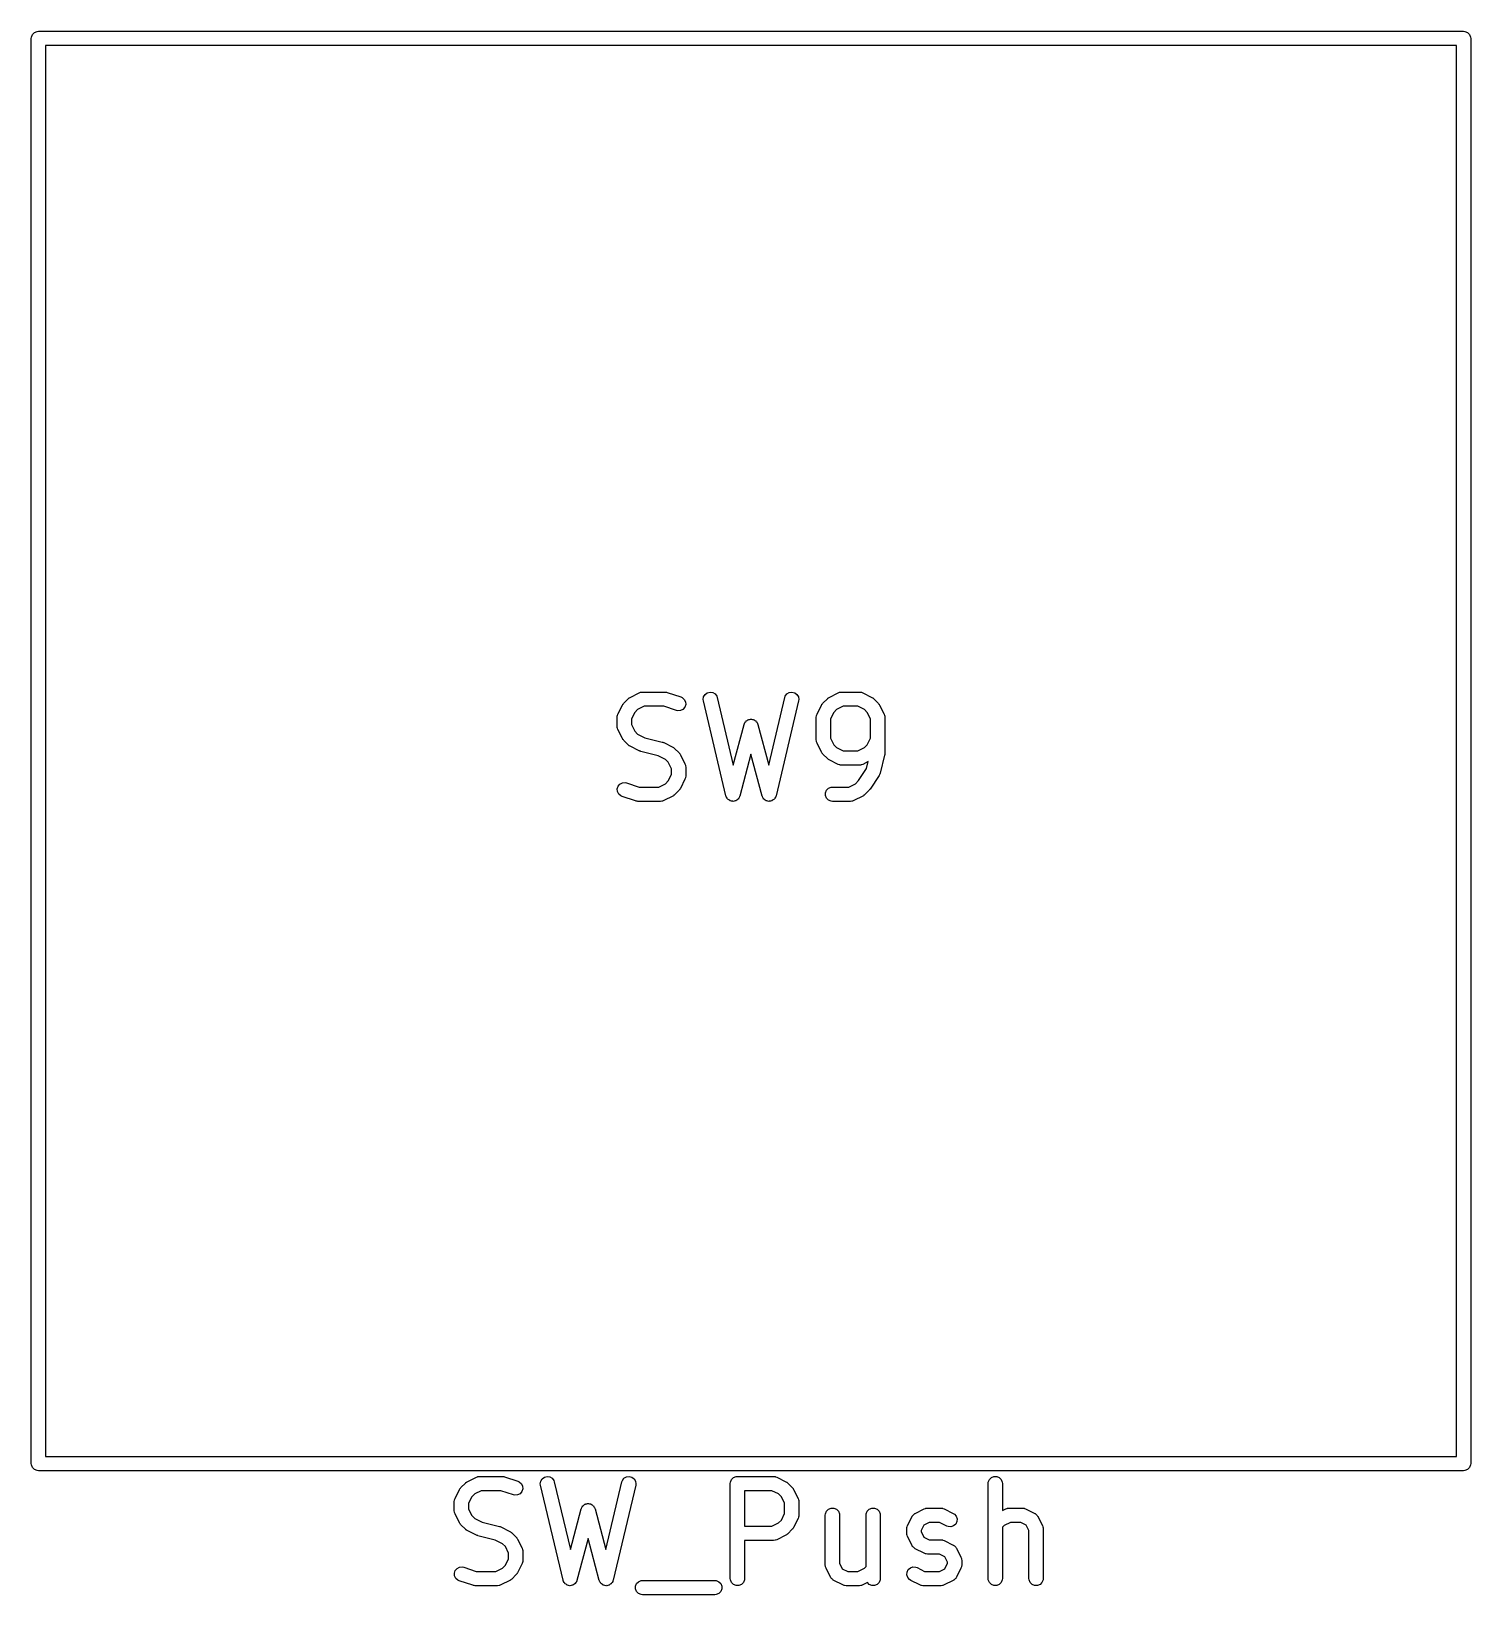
# Model space of a CAD drawing. Header units: millimetres. Extents: x 100.1 to 179.9, y -189 to -95.3.
# Drawn here: x 113.38 to 128.53, y -181.98 to -165.53 of the extents above; entities that cross this region are included whole.
import ezdxf

# ---------------------------------------------------------------- set-up
doc = ezdxf.new("R2010")
doc.units = ezdxf.units.MM
doc.layers.add('F.Fab', color=9, linetype='CONTINUOUS', true_color=0xafafaf)

msp = doc.modelspace()

# ---------------------------------------------------------------- linework, layer by layer
at = {"layer": 'F.Fab', "linetype": 'CONTINUOUS'}
for p, q in [((113.38764, -165.558332), (113.408332, -165.53764)), ((113.408332, -165.53764), (113.435368, -165.526441)), ((113.435368, -165.526441), (113.45, -165.525)), ((113.45, -165.525), (128.45, -165.525)), ((128.45, -165.525), (128.464632, -165.526441)), ((128.464632, -165.526441), (128.491668, -165.53764)), ((128.491668, -165.53764), (128.51236, -165.558332)), ((113.375, -165.6), (113.376441, -165.585368)), ((113.375, -180.6), (113.375, -165.6)), ((113.376441, -165.585368), (113.38764, -165.558332)), ((113.525, -165.675), (113.525, -180.525)), ((128.375, -165.675), (113.525, -165.675)), ((128.375, -180.525), (128.375, -165.675)), ((128.51236, -165.558332), (128.523559, -165.585368)), ((128.523559, -165.585368), (128.525, -165.6)), ((128.525, -165.6), (128.525, -180.6)), ((119.597204, -172.616516), (119.601168, -172.610216)), ((119.601168, -172.610216), (119.601926, -172.608389)), ((119.601926, -172.608389), (119.603614, -172.606332)), ((119.603614, -172.606332), (119.605036, -172.604073)), ((119.605036, -172.604073), (119.606534, -172.602773)), ((119.606534, -172.602773), (119.611253, -172.597024)), ((119.611253, -172.597024), (119.658872, -172.549405)), ((119.658872, -172.549405), (119.664621, -172.544686)), ((119.664621, -172.544686), (119.665921, -172.543188)), ((119.665921, -172.543188), (119.66818, -172.541766)), ((119.66818, -172.541766), (119.670237, -172.540078)), ((119.670237, -172.540078), (119.672064, -172.53932)), ((119.672064, -172.53932), (119.678364, -172.535356)), ((119.678364, -172.535356), (119.773602, -172.487737)), ((119.773602, -172.487737), (119.787333, -172.482482)), ((119.787333, -172.482482), (119.790022, -172.48229)), ((119.790022, -172.48229), (119.792511, -172.48126)), ((119.792511, -172.48126), (119.807143, -172.479819)), ((119.807143, -172.479819), (120.045238, -172.479819)), ((120.045238, -172.479819), (120.052643, -172.480548)), ((120.052643, -172.480548), (120.054618, -172.480408)), ((120.054618, -172.480408), (120.057215, -172.480998)), ((120.057215, -172.480998), (120.05987, -172.48126)), ((120.05987, -172.48126), (120.061701, -172.482018)), ((120.061701, -172.482018), (120.068955, -172.483668)), ((120.068955, -172.483668), (120.211812, -172.531287)), ((120.211812, -172.531287), (120.225237, -172.537281)), ((120.225237, -172.537281), (120.247344, -172.556455)), ((120.247344, -172.556455), (120.260431, -172.582628)), ((120.262506, -172.611818), (120.253252, -172.63958)), ((120.260431, -172.582628), (120.262506, -172.611818)), ((120.446481, -172.557623), (120.451114, -172.528728)), ((120.448469, -172.572191), (120.446481, -172.557623)), ((120.686564, -173.572191), (120.448469, -172.572191)), ((120.451114, -172.528728), (120.46645, -172.503806)), ((120.46645, -172.503806), (120.490157, -172.486649)), ((120.490157, -172.486649), (120.518625, -172.479871)), ((120.518625, -172.479871), (120.54752, -172.484504)), ((120.54752, -172.484504), (120.572442, -172.49984)), ((120.572442, -172.49984), (120.589599, -172.523547)), ((120.589599, -172.523547), (120.594389, -172.537447)), ((120.594389, -172.537447), (120.76364, -173.248303)), ((121.136359, -173.248303), (121.305612, -172.537448)), ((121.451532, -172.572191), (121.213436, -173.572191)), ((121.305612, -172.537448), (121.310402, -172.523547)), ((121.310402, -172.523547), (121.327559, -172.49984)), ((121.327559, -172.49984), (121.352481, -172.484504)), ((121.352481, -172.484504), (121.381376, -172.479871)), ((121.381376, -172.479871), (121.409844, -172.48665)), ((121.409844, -172.48665), (121.433551, -172.503806)), ((121.433551, -172.503806), (121.448887, -172.528728)), ((121.448887, -172.528728), (121.45352, -172.557623)), ((121.45352, -172.557623), (121.451532, -172.572191)), ((121.692442, -172.616516), (121.696406, -172.610216)), ((121.696406, -172.610216), (121.697164, -172.608389)), ((121.697164, -172.608389), (121.698852, -172.606332)), ((121.698852, -172.606332), (121.700274, -172.604073)), ((121.700274, -172.604073), (121.701772, -172.602773)), ((121.701772, -172.602773), (121.706491, -172.597024)), ((121.706491, -172.597024), (121.75411, -172.549405)), ((121.75411, -172.549405), (121.759859, -172.544686)), ((121.759859, -172.544686), (121.761159, -172.543188)), ((121.761159, -172.543188), (121.763418, -172.541766)), ((121.763418, -172.541766), (121.765475, -172.540078)), ((121.765475, -172.540078), (121.767302, -172.53932)), ((121.767302, -172.53932), (121.773602, -172.535356)), ((121.773602, -172.535356), (121.86884, -172.487737)), ((121.86884, -172.487737), (121.882571, -172.482482)), ((121.882571, -172.482482), (121.88526, -172.48229)), ((121.88526, -172.48229), (121.887749, -172.48126)), ((121.887749, -172.48126), (121.902381, -172.479819)), ((121.902381, -172.479819), (122.092857, -172.479819)), ((122.092857, -172.479819), (122.107489, -172.48126)), ((122.107489, -172.48126), (122.109978, -172.482291)), ((122.109978, -172.482291), (122.112666, -172.482482)), ((122.112666, -172.482482), (122.126398, -172.487737)), ((122.126398, -172.487737), (122.221636, -172.535356)), ((122.221636, -172.535356), (122.227935, -172.53932)), ((122.227935, -172.53932), (122.229763, -172.540078)), ((122.229763, -172.540078), (122.231819, -172.541766)), ((122.231819, -172.541766), (122.234079, -172.543188)), ((122.234079, -172.543188), (122.235378, -172.544686)), ((122.235378, -172.544686), (122.241128, -172.549405)), ((122.241128, -172.549405), (122.288747, -172.597024)), ((122.288747, -172.597024), (122.293465, -172.602773)), ((122.293465, -172.602773), (122.294964, -172.604073)), ((122.294964, -172.604073), (122.296385, -172.606332)), ((122.296385, -172.606332), (122.298074, -172.608389)), ((122.298074, -172.608389), (122.298831, -172.610216)), ((122.298831, -172.610216), (122.302796, -172.616516)), ((119.541667, -172.745295), (119.543108, -172.730663)), ((119.541667, -172.840533), (119.541667, -172.745295)), ((119.543108, -172.730663), (119.544139, -172.728173)), ((119.544139, -172.728173), (119.54433, -172.725486)), ((119.54433, -172.725486), (119.549585, -172.711754)), ((119.549585, -172.711754), (119.597204, -172.616516)), ((119.725925, -172.694484), (119.691667, -172.763)), ((119.691667, -172.763), (119.691667, -172.822828)), ((119.756332, -172.664077), (119.725925, -172.694484)), ((119.824848, -172.629819), (119.756332, -172.664077)), ((120.033068, -172.629819), (119.824848, -172.629819)), ((120.164377, -172.673589), (120.033068, -172.629819)), ((120.178714, -172.676849), (120.164377, -172.673589)), ((120.207904, -172.674774), (120.178714, -172.676849)), ((120.234078, -172.661688), (120.207904, -172.674774)), ((120.253252, -172.63958), (120.234078, -172.661688)), ((120.909049, -172.779243), (120.916909, -172.773228)), ((120.916909, -172.773228), (120.921601, -172.771976)), ((120.921601, -172.771976), (120.925807, -172.769542)), ((120.925807, -172.769542), (120.935624, -172.768237)), ((120.935624, -172.768237), (120.945185, -172.765688)), ((120.945185, -172.765688), (120.949997, -172.766327)), ((120.949997, -172.766327), (120.954816, -172.765687)), ((120.954816, -172.765687), (120.964386, -172.768239)), ((120.964386, -172.768239), (120.974193, -172.769542)), ((120.974193, -172.769542), (120.978394, -172.771974)), ((120.978394, -172.771974), (120.983091, -172.773227)), ((120.983091, -172.773227), (120.990953, -172.779245)), ((121.636905, -172.745295), (121.638346, -172.730663)), ((121.636905, -172.98339), (121.636905, -172.745295)), ((121.638346, -172.730663), (121.639377, -172.728173)), ((121.639377, -172.728173), (121.639568, -172.725486)), ((121.639568, -172.725486), (121.644823, -172.711754)), ((121.644823, -172.711754), (121.692442, -172.616516)), ((121.821163, -172.694484), (121.786905, -172.763)), ((121.786905, -172.763), (121.786905, -172.965685)), ((121.85157, -172.664077), (121.821163, -172.694484)), ((121.920086, -172.629819), (121.85157, -172.664077)), ((122.075152, -172.629819), (121.920086, -172.629819)), ((122.143668, -172.664077), (122.075152, -172.629819)), ((122.174075, -172.694484), (122.143668, -172.664077)), ((122.208333, -172.763), (122.174075, -172.694484)), ((122.208333, -172.965685), (122.208333, -172.763)), ((122.302796, -172.616516), (122.350415, -172.711754)), ((122.350415, -172.711754), (122.35567, -172.725485)), ((122.35567, -172.725485), (122.355861, -172.728174)), ((122.355861, -172.728174), (122.356892, -172.730663)), ((122.356892, -172.730663), (122.358333, -172.745295)), ((122.358333, -172.745295), (122.358333, -173.126247)), ((119.543108, -172.855165), (119.541667, -172.840533)), ((119.544139, -172.857654), (119.543108, -172.855165)), ((119.54433, -172.860342), (119.544139, -172.857654)), ((119.549585, -172.874074), (119.54433, -172.860342)), ((119.597204, -172.969312), (119.549585, -172.874074)), ((119.691667, -172.822828), (119.725925, -172.891344)), ((119.725925, -172.891344), (119.756332, -172.921751)), ((119.756332, -172.921751), (119.833319, -172.960244)), ((120.76364, -173.248303), (120.877532, -172.821208)), ((120.877532, -172.821208), (120.878817, -172.817779)), ((120.878817, -172.817779), (120.879009, -172.81634)), ((120.879009, -172.81634), (120.879998, -172.81463)), ((120.879998, -172.81463), (120.882695, -172.807441)), ((120.882695, -172.807441), (120.888712, -172.79958)), ((120.888712, -172.79958), (120.893671, -172.791015)), ((120.893671, -172.791015), (120.897528, -172.788062)), ((120.897528, -172.788062), (120.900482, -172.784204)), ((120.900482, -172.784204), (120.909049, -172.779243)), ((120.990953, -172.779245), (120.999518, -172.784204)), ((120.999518, -172.784204), (121.00247, -172.788061)), ((121.00247, -172.788061), (121.006329, -172.791015)), ((121.006329, -172.791015), (121.01129, -172.799583)), ((121.01129, -172.799583), (121.017305, -172.807442)), ((121.017305, -172.807442), (121.019999, -172.814626)), ((121.019999, -172.814626), (121.020991, -172.816339)), ((121.020991, -172.816339), (121.021182, -172.81778)), ((121.021182, -172.81778), (121.022468, -172.821208)), ((121.022468, -172.821208), (121.136359, -173.248303)), ((119.601168, -172.975611), (119.597204, -172.969312)), ((119.601926, -172.977439), (119.601168, -172.975611)), ((119.603614, -172.979495), (119.601926, -172.977439)), ((119.605036, -172.981755), (119.603614, -172.979495)), ((119.606534, -172.983054), (119.605036, -172.981755)), ((119.611253, -172.988804), (119.606534, -172.983054)), ((119.658872, -173.036423), (119.611253, -172.988804)), ((119.664621, -173.041141), (119.658872, -173.036423)), ((119.665921, -173.04264), (119.664621, -173.041141)), ((119.66818, -173.044061), (119.665921, -173.04264)), ((119.670237, -173.04575), (119.66818, -173.044061)), ((119.672064, -173.046507), (119.670237, -173.04575)), ((119.678364, -173.050472), (119.672064, -173.046507)), ((119.773602, -173.098091), (119.678364, -173.050472)), ((119.774671, -173.0985), (119.773602, -173.098091)), ((119.775107, -173.098823), (119.774671, -173.0985)), ((119.781243, -173.101015), (119.775107, -173.098823)), ((119.787333, -173.103346), (119.781243, -173.101015)), ((119.787873, -173.103384), (119.787333, -173.103346)), ((119.788953, -173.10377), (119.787873, -173.103384)), ((119.971443, -173.149392), (119.788953, -173.10377)), ((119.833319, -172.960244), (120.015809, -173.005867)), ((120.015809, -173.005867), (120.016888, -173.006252)), ((120.016888, -173.006252), (120.017428, -173.006291)), ((120.017428, -173.006291), (120.023509, -173.008618)), ((120.023509, -173.008618), (120.029655, -173.010814)), ((120.029655, -173.010814), (120.03009, -173.011136)), ((120.03009, -173.011136), (120.03116, -173.011546)), ((120.03116, -173.011546), (120.126398, -173.059165)), ((120.126398, -173.059165), (120.132697, -173.063129)), ((120.132697, -173.063129), (120.134525, -173.063887)), ((120.134525, -173.063887), (120.136581, -173.065575)), ((120.136581, -173.065575), (120.138841, -173.066997)), ((120.138841, -173.066997), (120.14014, -173.068495)), ((120.14014, -173.068495), (120.14589, -173.073214)), ((120.14589, -173.073214), (120.193509, -173.120833)), ((121.638346, -172.998022), (121.636905, -172.98339)), ((121.639377, -173.000511), (121.638346, -172.998022)), ((121.639568, -173.003199), (121.639377, -173.000511)), ((121.644823, -173.016931), (121.639568, -173.003199)), ((121.692442, -173.112169), (121.644823, -173.016931)), ((121.786905, -172.965685), (121.821163, -173.034201)), ((121.821163, -173.034201), (121.85157, -173.064608)), ((121.85157, -173.064608), (121.920086, -173.098866)), ((121.920086, -173.098866), (122.075152, -173.098866)), ((122.075152, -173.098866), (122.143668, -173.064608)), ((122.143668, -173.064608), (122.174075, -173.034201)), ((122.174075, -173.034201), (122.208333, -172.965685)), ((120.04843, -173.187886), (119.971443, -173.149392)), ((120.078837, -173.218293), (120.04843, -173.187886)), ((120.113095, -173.286809), (120.078837, -173.218293)), ((120.193509, -173.120833), (120.198227, -173.126582)), ((120.198227, -173.126582), (120.199726, -173.127882)), ((120.199726, -173.127882), (120.201147, -173.130141)), ((120.201147, -173.130141), (120.202836, -173.132198)), ((120.202836, -173.132198), (120.203593, -173.134025)), ((120.203593, -173.134025), (120.207558, -173.140325)), ((120.207558, -173.140325), (120.255177, -173.235563)), ((120.255177, -173.235563), (120.260432, -173.249294)), ((120.260432, -173.249294), (120.260623, -173.251983)), ((120.260623, -173.251983), (120.261654, -173.254472)), ((120.261654, -173.254472), (120.263095, -173.269104)), ((120.263095, -173.269104), (120.263095, -173.364342)), ((120.949999, -173.131613), (120.831992, -173.574144)), ((121.068008, -173.574144), (120.949999, -173.131613)), ((121.696406, -173.118468), (121.692442, -173.112169)), ((121.697164, -173.120296), (121.696406, -173.118468)), ((121.698852, -173.122352), (121.697164, -173.120296)), ((121.700274, -173.124612), (121.698852, -173.122352)), ((121.701772, -173.125911), (121.700274, -173.124612)), ((121.706491, -173.131661), (121.701772, -173.125911)), ((121.75411, -173.17928), (121.706491, -173.131661)), ((121.759859, -173.183998), (121.75411, -173.17928)), ((121.761159, -173.185497), (121.759859, -173.183998)), ((121.763418, -173.186918), (121.761159, -173.185497)), ((121.765475, -173.188607), (121.763418, -173.186918)), ((121.767302, -173.189364), (121.765475, -173.188607)), ((121.773602, -173.193329), (121.767302, -173.189364)), ((121.86884, -173.240948), (121.773602, -173.193329)), ((121.882571, -173.246203), (121.86884, -173.240948)), ((121.88526, -173.246394), (121.882571, -173.246203)), ((121.887749, -173.247425), (121.88526, -173.246394)), ((121.902381, -173.248866), (121.887749, -173.247425)), ((122.092857, -173.248866), (121.902381, -173.248866)), ((122.107489, -173.247425), (122.092857, -173.248866)), ((122.109978, -173.246393), (122.107489, -173.247425)), ((122.112666, -173.246203), (122.109978, -173.246393)), ((122.126398, -173.240948), (122.112666, -173.246203)), ((122.184628, -173.211833), (122.126398, -173.240948)), ((122.166104, -173.285929), (122.184628, -173.211833)), ((122.356094, -173.144437), (122.308475, -173.334913)), ((122.356469, -173.1419), (122.356094, -173.144437)), ((122.356892, -173.140879), (122.356469, -173.1419)), ((122.357434, -173.135366), (122.356892, -173.140879)), ((122.358244, -173.129893), (122.357434, -173.135366)), ((122.358333, -173.126247), (122.358081, -173.1288)), ((122.358081, -173.1288), (122.358244, -173.129893)), ((119.570684, -173.44795), (119.596857, -173.434864)), ((119.596857, -173.434864), (119.626047, -173.432789)), ((119.626047, -173.432789), (119.640384, -173.436049)), ((119.640384, -173.436049), (119.771694, -173.479819)), ((120.048429, -173.445561), (120.078836, -173.415153)), ((120.078836, -173.415153), (120.113095, -173.346637)), ((120.113095, -173.346637), (120.113095, -173.286809)), ((120.255177, -173.397883), (120.207558, -173.493121)), ((120.260432, -173.384152), (120.255177, -173.397883)), ((120.260623, -173.381462), (120.260432, -173.384152)), ((120.261654, -173.378974), (120.260623, -173.381462)), ((120.263095, -173.364342), (120.261654, -173.378974)), ((122.048429, -173.445561), (122.082189, -173.4118)), ((122.082189, -173.4118), (122.166104, -173.285929)), ((122.298118, -173.358325), (122.20288, -173.501183)), ((122.302422, -173.35025), (122.298118, -173.358325)), ((122.303528, -173.348759), (122.302422, -173.35025)), ((122.304157, -173.346996), (122.303528, -173.348759)), ((122.305035, -173.345351), (122.304157, -173.346996)), ((122.305393, -173.343536), (122.305035, -173.345351)), ((122.308475, -173.334913), (122.305393, -173.343536)), ((119.542256, -173.49782), (119.55151, -173.470057)), ((119.544331, -173.52701), (119.542256, -173.49782)), ((119.557417, -173.553183), (119.544331, -173.52701)), ((119.55151, -173.470057), (119.570684, -173.44795)), ((119.579524, -173.572357), (119.557417, -173.553183)), ((119.59295, -173.578351), (119.579524, -173.572357)), ((119.735806, -173.62597), (119.59295, -173.578351)), ((119.771694, -173.479819), (119.979914, -173.479819)), ((119.979914, -173.479819), (120.048429, -173.445561)), ((120.126398, -173.574282), (120.03116, -173.621901)), ((120.132697, -173.570317), (120.126398, -173.574282)), ((120.134525, -173.56956), (120.132697, -173.570317)), ((120.136581, -173.567872), (120.134525, -173.56956)), ((120.138841, -173.56645), (120.136581, -173.567872)), ((120.140141, -173.56495), (120.138841, -173.56645)), ((120.145891, -173.560232), (120.140141, -173.56495)), ((120.193509, -173.512613), (120.145891, -173.560232)), ((120.198227, -173.506863), (120.193509, -173.512613)), ((120.199726, -173.505564), (120.198227, -173.506863)), ((120.201147, -173.503305), (120.199726, -173.505564)), ((120.202837, -173.501247), (120.201147, -173.503305)), ((120.203594, -173.499417), (120.202837, -173.501247)), ((120.207558, -173.493121), (120.203594, -173.499417)), ((120.688293, -173.57721), (120.686564, -173.572191)), ((120.688533, -173.579012), (120.688293, -173.57721)), ((120.689475, -173.58064), (120.688533, -173.579012)), ((120.691354, -173.586091), (120.689475, -173.58064)), ((120.69774, -173.594915), (120.691354, -173.586091)), ((120.703195, -173.604337), (120.69774, -173.594915)), ((120.82021, -173.596556), (120.814503, -173.605832)), ((120.826829, -173.58791), (120.82021, -173.596556)), ((120.828854, -173.58251), (120.826829, -173.58791)), ((120.829839, -173.58091), (120.828854, -173.58251)), ((120.830126, -173.579118), (120.829839, -173.58091)), ((120.831992, -173.574144), (120.830126, -173.579118)), ((121.069873, -173.579119), (121.068008, -173.574144)), ((121.070161, -173.58091), (121.069873, -173.579119)), ((121.071145, -173.582509), (121.070161, -173.58091)), ((121.073171, -173.587911), (121.071145, -173.582509)), ((121.079791, -173.596559), (121.073171, -173.587911)), ((121.085497, -173.605832), (121.079791, -173.596559)), ((121.20226, -173.594914), (121.196805, -173.604337)), ((121.208646, -173.586091), (121.20226, -173.594914)), ((121.210523, -173.580642), (121.208646, -173.586091)), ((121.211467, -173.579013), (121.210523, -173.580642)), ((121.211706, -173.577209), (121.211467, -173.579013)), ((121.213436, -173.572191), (121.211706, -173.577209)), ((121.733584, -173.540187), (121.744783, -173.513151)), ((121.733584, -173.569451), (121.733584, -173.540187)), ((121.744783, -173.596487), (121.733584, -173.569451)), ((121.744783, -173.513151), (121.765475, -173.492459)), ((121.765475, -173.617179), (121.744783, -173.596487)), ((121.765475, -173.492459), (121.792511, -173.48126)), ((121.792511, -173.48126), (121.807143, -173.479819)), ((121.807143, -173.479819), (121.979914, -173.479819)), ((121.979914, -173.479819), (122.048429, -173.445561)), ((122.126398, -173.574282), (122.03116, -173.621901)), ((122.132697, -173.570317), (122.126398, -173.574282)), ((122.134525, -173.56956), (122.132697, -173.570317)), ((122.136581, -173.567872), (122.134525, -173.56956)), ((122.138841, -173.56645), (122.136581, -173.567872)), ((122.140141, -173.56495), (122.138841, -173.56645)), ((122.145891, -173.560232), (122.140141, -173.56495)), ((122.193509, -173.512613), (122.145891, -173.560232)), ((122.193542, -173.512572), (122.193509, -173.512613)), ((122.193564, -173.512558), (122.193542, -173.512572)), ((122.198303, -173.506771), (122.193564, -173.512558)), ((122.202837, -173.501247), (122.198303, -173.506771)), ((122.202846, -173.501223), (122.202837, -173.501247)), ((122.20288, -173.501183), (122.202846, -173.501223)), ((119.743061, -173.627619), (119.735806, -173.62597)), ((119.744892, -173.628378), (119.743061, -173.627619)), ((119.747545, -173.628639), (119.744892, -173.628378)), ((119.750143, -173.62923), (119.747545, -173.628639)), ((119.752117, -173.629089), (119.750143, -173.62923)), ((119.759524, -173.629819), (119.752117, -173.629089)), ((119.997619, -173.629819), (119.759524, -173.629819)), ((120.012251, -173.628378), (119.997619, -173.629819)), ((120.01474, -173.627346), (120.012251, -173.628378)), ((120.017428, -173.627156), (120.01474, -173.627346)), ((120.03116, -173.621901), (120.017428, -173.627156)), ((120.706252, -173.606677), (120.703195, -173.604337)), ((120.708511, -173.609798), (120.706252, -173.606677)), ((120.717786, -173.615505), (120.708511, -173.609798)), ((120.726433, -173.622124), (120.717786, -173.615505)), ((120.730153, -173.623116), (120.726433, -173.622124)), ((120.733433, -173.625134), (120.730153, -173.623116)), ((120.744187, -173.626858), (120.733433, -173.625134)), ((120.754709, -173.629664), (120.744187, -173.626858)), ((120.758524, -173.629157), (120.754709, -173.629664)), ((120.762328, -173.629767), (120.758524, -173.629157)), ((120.772926, -173.627243), (120.762328, -173.629767)), ((120.783717, -173.62581), (120.772926, -173.627243)), ((120.787048, -173.623881), (120.783717, -173.62581)), ((120.790796, -173.622989), (120.787048, -173.623881)), ((120.79962, -173.616602), (120.790796, -173.622989)), ((120.809042, -173.611148), (120.79962, -173.616602)), ((120.811382, -173.60809), (120.809042, -173.611148)), ((120.814503, -173.605832), (120.811382, -173.60809)), ((121.088617, -173.60809), (121.085497, -173.605832)), ((121.090958, -173.611148), (121.088617, -173.60809)), ((121.100379, -173.616602), (121.090958, -173.611148)), ((121.109204, -173.622989), (121.100379, -173.616602)), ((121.112951, -173.623881), (121.109204, -173.622989)), ((121.116283, -173.62581), (121.112951, -173.623881)), ((121.127076, -173.627244), (121.116283, -173.62581)), ((121.137672, -173.629767), (121.127076, -173.627244)), ((121.141473, -173.629157), (121.137672, -173.629767)), ((121.145292, -173.629665), (121.141473, -173.629157)), ((121.155823, -173.626856), (121.145292, -173.629665)), ((121.166567, -173.625134), (121.155823, -173.626856)), ((121.169843, -173.623118), (121.166567, -173.625134)), ((121.173567, -173.622125), (121.169843, -173.623118)), ((121.182217, -173.615503), (121.173567, -173.622125)), ((121.191489, -173.609798), (121.182217, -173.615503)), ((121.193747, -173.606677), (121.191489, -173.609798)), ((121.196805, -173.604337), (121.193747, -173.606677)), ((121.792511, -173.628378), (121.765475, -173.617179)), ((121.807143, -173.629819), (121.792511, -173.628378)), ((121.997619, -173.629819), (121.807143, -173.629819)), ((122.012251, -173.628378), (121.997619, -173.629819)), ((122.01474, -173.627346), (122.012251, -173.628378)), ((122.017428, -173.627156), (122.01474, -173.627346)), ((122.03116, -173.621901), (122.017428, -173.627156)), ((113.376441, -180.614632), (113.375, -180.6)), ((113.38764, -180.641668), (113.376441, -180.614632)), ((113.408332, -180.66236), (113.38764, -180.641668)), ((113.435368, -180.673559), (113.408332, -180.66236)), ((113.45, -180.675), (113.435368, -180.673559)), ((128.45, -180.675), (113.45, -180.675)), ((113.525, -180.525), (128.375, -180.525)), ((128.464632, -180.673559), (128.45, -180.675)), ((128.491668, -180.66236), (128.464632, -180.673559)), ((128.51236, -180.641668), (128.491668, -180.66236)), ((128.523559, -180.614632), (128.51236, -180.641668)), ((128.525, -180.6), (128.523559, -180.614632)), ((117.896967, -180.852024), (117.944586, -180.804405)), ((117.944586, -180.804405), (117.950335, -180.799686)), ((117.950335, -180.799686), (117.951635, -180.798188)), ((117.951635, -180.798188), (117.953894, -180.796766)), ((117.953894, -180.796766), (117.955951, -180.795078)), ((117.955951, -180.795078), (117.957778, -180.79432)), ((117.957778, -180.79432), (117.964078, -180.790356)), ((117.964078, -180.790356), (118.059316, -180.742737)), ((118.059316, -180.742737), (118.073047, -180.737482)), ((118.073047, -180.737482), (118.075736, -180.73729)), ((118.075736, -180.73729), (118.078225, -180.73626)), ((118.078225, -180.73626), (118.092857, -180.734819)), ((118.092857, -180.734819), (118.330952, -180.734819)), ((118.330952, -180.734819), (118.338357, -180.735548)), ((118.338357, -180.735548), (118.340332, -180.735408)), ((118.340332, -180.735408), (118.342929, -180.735998)), ((118.342929, -180.735998), (118.345584, -180.73626)), ((118.345584, -180.73626), (118.347415, -180.737018)), ((118.347415, -180.737018), (118.354669, -180.738668)), ((118.354669, -180.738668), (118.497526, -180.786287)), ((118.497526, -180.786287), (118.510951, -180.792281)), ((118.510951, -180.792281), (118.533058, -180.811455)), ((118.533058, -180.811455), (118.546145, -180.837628)), ((118.546145, -180.837628), (118.54822, -180.866818)), ((118.732195, -180.812623), (118.736828, -180.783728)), ((118.734183, -180.827191), (118.732195, -180.812623)), ((118.972278, -181.827191), (118.734183, -180.827191)), ((118.736828, -180.783728), (118.752164, -180.758806)), ((118.752164, -180.758806), (118.775871, -180.741649)), ((118.775871, -180.741649), (118.804339, -180.734871)), ((118.804339, -180.734871), (118.833234, -180.739504)), ((118.833234, -180.739504), (118.858156, -180.75484)), ((118.858156, -180.75484), (118.875313, -180.778547)), ((118.875313, -180.778547), (118.880103, -180.792447)), ((118.880103, -180.792447), (119.049354, -181.503303)), ((119.422073, -181.503303), (119.591326, -180.792448)), ((119.737246, -180.827191), (119.49915, -181.827191)), ((119.591326, -180.792448), (119.596116, -180.778547)), ((119.596116, -180.778547), (119.613273, -180.75484)), ((119.613273, -180.75484), (119.638195, -180.739504)), ((119.638195, -180.739504), (119.66709, -180.734871)), ((119.66709, -180.734871), (119.695558, -180.74165)), ((119.695558, -180.74165), (119.719265, -180.758806)), ((119.719265, -180.758806), (119.734601, -180.783728)), ((119.734601, -180.783728), (119.739234, -180.812623)), ((119.739234, -180.812623), (119.737246, -180.827191)), ((120.732143, -180.809819), (120.733584, -180.795187)), ((120.732143, -181.809819), (120.732143, -180.809819)), ((120.733584, -180.795187), (120.744783, -180.768151)), ((120.744783, -180.768151), (120.765475, -180.747459)), ((120.765475, -180.747459), (120.792511, -180.73626)), ((120.792511, -180.73626), (120.807143, -180.734819)), ((120.807143, -180.734819), (121.188095, -180.734819)), ((121.188095, -180.734819), (121.202727, -180.73626)), ((121.202727, -180.73626), (121.205216, -180.737291)), ((121.205216, -180.737291), (121.207904, -180.737482)), ((121.207904, -180.737482), (121.221636, -180.742737)), ((121.221636, -180.742737), (121.316874, -180.790356)), ((121.316874, -180.790356), (121.323173, -180.79432)), ((121.323173, -180.79432), (121.325001, -180.795078)), ((121.325001, -180.795078), (121.327057, -180.796766)), ((121.327057, -180.796766), (121.329317, -180.798188)), ((121.329317, -180.798188), (121.330616, -180.799686)), ((121.330616, -180.799686), (121.336366, -180.804405)), ((121.336366, -180.804405), (121.383985, -180.852024)), ((123.446429, -180.809819), (123.44787, -180.795187)), ((123.446429, -181.809819), (123.446429, -180.809819)), ((123.44787, -180.795187), (123.459069, -180.768151)), ((123.459069, -180.768151), (123.479761, -180.747459)), ((123.479761, -180.747459), (123.506797, -180.73626)), ((123.506797, -180.73626), (123.536061, -180.73626)), ((123.536061, -180.73626), (123.563097, -180.747459)), ((123.563097, -180.747459), (123.583789, -180.768151)), ((123.583789, -180.768151), (123.594988, -180.795187)), ((123.594988, -180.795187), (123.596429, -180.809819)), ((123.596429, -180.809819), (123.596429, -181.093228)), ((117.827381, -181.000295), (117.828822, -180.985663)), ((117.827381, -181.095533), (117.827381, -181.000295)), ((117.828822, -180.985663), (117.829853, -180.983173)), ((117.829853, -180.983173), (117.830044, -180.980486)), ((117.830044, -180.980486), (117.835299, -180.966754)), ((117.835299, -180.966754), (117.882918, -180.871516)), ((117.882918, -180.871516), (117.886882, -180.865216)), ((117.886882, -180.865216), (117.88764, -180.863389)), ((117.88764, -180.863389), (117.889328, -180.861332)), ((117.889328, -180.861332), (117.89075, -180.859073)), ((117.89075, -180.859073), (117.892248, -180.857773)), ((117.892248, -180.857773), (117.896967, -180.852024)), ((118.011639, -180.949484), (117.977381, -181.018)), ((118.042046, -180.919077), (118.011639, -180.949484)), ((118.110562, -180.884819), (118.042046, -180.919077)), ((118.318782, -180.884819), (118.110562, -180.884819)), ((118.450091, -180.928589), (118.318782, -180.884819)), ((118.464428, -180.931849), (118.450091, -180.928589)), ((118.493618, -180.929774), (118.464428, -180.931849)), ((118.519792, -180.916688), (118.493618, -180.929774)), ((118.538966, -180.89458), (118.519792, -180.916688)), ((118.54822, -180.866818), (118.538966, -180.89458)), ((121.17039, -180.884819), (120.882143, -180.884819)), ((120.882143, -180.884819), (120.882143, -181.258628)), ((121.238906, -180.919077), (121.17039, -180.884819)), ((121.269313, -180.949484), (121.238906, -180.919077)), ((121.303571, -181.018), (121.269313, -180.949484)), ((121.383985, -180.852024), (121.388703, -180.857773)), ((121.388703, -180.857773), (121.390202, -180.859073)), ((121.390202, -180.859073), (121.391623, -180.861332)), ((121.391623, -180.861332), (121.393312, -180.863389)), ((121.393312, -180.863389), (121.394069, -180.865216)), ((121.394069, -180.865216), (121.398034, -180.871516)), ((121.398034, -180.871516), (121.445653, -180.966754)), ((121.445653, -180.966754), (121.450908, -180.980485)), ((121.450908, -180.980485), (121.451099, -180.983174)), ((121.451099, -180.983174), (121.45213, -180.985663)), ((121.45213, -180.985663), (121.453571, -181.000295)), ((121.453571, -181.000295), (121.453571, -181.143152)), ((117.828822, -181.110165), (117.827381, -181.095533)), ((117.829853, -181.112654), (117.828822, -181.110165)), ((117.830044, -181.115342), (117.829853, -181.112654)), ((117.835299, -181.129074), (117.830044, -181.115342)), ((117.882918, -181.224312), (117.835299, -181.129074)), ((117.977381, -181.018), (117.977381, -181.077828)), ((117.977381, -181.077828), (118.011639, -181.146344)), ((118.011639, -181.146344), (118.042046, -181.176751)), ((119.049354, -181.503303), (119.163246, -181.076208)), ((119.163246, -181.076208), (119.164531, -181.072779)), ((119.164531, -181.072779), (119.164723, -181.07134)), ((119.164723, -181.07134), (119.165712, -181.06963)), ((119.165712, -181.06963), (119.168409, -181.062441)), ((119.168409, -181.062441), (119.174426, -181.05458)), ((119.174426, -181.05458), (119.179385, -181.046015)), ((119.179385, -181.046015), (119.183242, -181.043062)), ((119.183242, -181.043062), (119.186196, -181.039204)), ((119.186196, -181.039204), (119.194763, -181.034243)), ((119.194763, -181.034243), (119.202623, -181.028228)), ((119.202623, -181.028228), (119.207315, -181.026976)), ((119.207315, -181.026976), (119.211521, -181.024542)), ((119.211521, -181.024542), (119.221338, -181.023237)), ((119.221338, -181.023237), (119.230899, -181.020688)), ((119.230899, -181.020688), (119.235711, -181.021327)), ((119.235711, -181.021327), (119.24053, -181.020687)), ((119.24053, -181.020687), (119.2501, -181.023239)), ((119.2501, -181.023239), (119.259907, -181.024542)), ((119.259907, -181.024542), (119.264108, -181.026974)), ((119.264108, -181.026974), (119.268805, -181.028227)), ((119.268805, -181.028227), (119.276667, -181.034245)), ((119.276667, -181.034245), (119.285232, -181.039204)), ((119.285232, -181.039204), (119.288184, -181.043061)), ((119.288184, -181.043061), (119.292043, -181.046015)), ((119.292043, -181.046015), (119.297004, -181.054583)), ((119.297004, -181.054583), (119.303019, -181.062442)), ((119.303019, -181.062442), (119.305713, -181.069626)), ((119.305713, -181.069626), (119.306705, -181.071339)), ((119.306705, -181.071339), (119.306896, -181.07278)), ((119.306896, -181.07278), (119.308182, -181.076208)), ((119.308182, -181.076208), (119.422073, -181.503303)), ((121.269313, -181.193963), (121.303571, -181.125447)), ((121.303571, -181.125447), (121.303571, -181.018)), ((121.450908, -181.162962), (121.445653, -181.176693)), ((121.451099, -181.160272), (121.450908, -181.162962)), ((121.45213, -181.157784), (121.451099, -181.160272)), ((121.453571, -181.143152), (121.45213, -181.157784)), ((121.732143, -181.143152), (121.733584, -181.12852)), ((121.732143, -181.666961), (121.732143, -181.143152)), ((121.733584, -181.12852), (121.744783, -181.101484)), ((121.744783, -181.101484), (121.765475, -181.080792)), ((121.765475, -181.080792), (121.792511, -181.069593)), ((121.792511, -181.069593), (121.821775, -181.069593)), ((121.821775, -181.069593), (121.848811, -181.080792)), ((121.848811, -181.080792), (121.869503, -181.101484)), ((121.869503, -181.101484), (121.880702, -181.12852)), ((121.880702, -181.12852), (121.882143, -181.143152)), ((121.882143, -181.143152), (121.882143, -181.649256)), ((122.160714, -181.143152), (122.162155, -181.12852)), ((122.160714, -181.683514), (122.160714, -181.143152)), ((122.162155, -181.12852), (122.173354, -181.101484)), ((122.173354, -181.101484), (122.194046, -181.080792)), ((122.194046, -181.080792), (122.221082, -181.069593)), ((122.221082, -181.069593), (122.250346, -181.069593)), ((122.250346, -181.069593), (122.277382, -181.080792)), ((122.277382, -181.080792), (122.298074, -181.101484)), ((122.298074, -181.101484), (122.309273, -181.12852)), ((122.309273, -181.12852), (122.310714, -181.143152)), ((122.310714, -181.143152), (122.310714, -181.809819)), ((122.597204, -181.252468), (122.644823, -181.15723)), ((122.644823, -181.15723), (122.646363, -181.154782)), ((122.646363, -181.154782), (122.646748, -181.153629)), ((122.646748, -181.153629), (122.647993, -181.152192)), ((122.647993, -181.152192), (122.652655, -181.144787)), ((122.652655, -181.144787), (122.659759, -181.138625)), ((122.659759, -181.138625), (122.665921, -181.131521)), ((122.665921, -181.131521), (122.673326, -181.126859)), ((122.673326, -181.126859), (122.674763, -181.125614)), ((122.674763, -181.125614), (122.675916, -181.125229)), ((122.675916, -181.125229), (122.678364, -181.123689)), ((122.678364, -181.123689), (122.773602, -181.07607)), ((122.773602, -181.07607), (122.787333, -181.070815)), ((122.787333, -181.070815), (122.790022, -181.070623)), ((122.790022, -181.070623), (122.792511, -181.069593)), ((122.792511, -181.069593), (122.807143, -181.068152)), ((122.807143, -181.068152), (122.95, -181.068152)), ((122.95, -181.068152), (122.964632, -181.069593)), ((122.964632, -181.069593), (122.967121, -181.070624)), ((122.967121, -181.070624), (122.969809, -181.070815)), ((122.969809, -181.070815), (122.983541, -181.07607)), ((122.983541, -181.07607), (123.078779, -181.123689)), ((123.078779, -181.123689), (123.091222, -181.131521)), ((123.091222, -181.131521), (123.110395, -181.153629)), ((123.110395, -181.153629), (123.119649, -181.18139)), ((123.596429, -181.093228), (123.630745, -181.07607)), ((123.630745, -181.07607), (123.644476, -181.070815)), ((123.644476, -181.070815), (123.647165, -181.070623)), ((123.647165, -181.070623), (123.649654, -181.069593)), ((123.649654, -181.069593), (123.664286, -181.068152)), ((123.664286, -181.068152), (123.807143, -181.068152)), ((123.807143, -181.068152), (123.821775, -181.069593)), ((123.821775, -181.069593), (123.824264, -181.070624)), ((123.824264, -181.070624), (123.826952, -181.070815)), ((123.826952, -181.070815), (123.840684, -181.07607)), ((123.840684, -181.07607), (123.935922, -181.123689)), ((123.935922, -181.123689), (123.938369, -181.125229)), ((123.938369, -181.125229), (123.939523, -181.125614)), ((123.939523, -181.125614), (123.940959, -181.126859)), ((123.940959, -181.126859), (123.948365, -181.131521)), ((123.948365, -181.131521), (123.954526, -181.138625)), ((123.954526, -181.138625), (123.961631, -181.144787)), ((123.961631, -181.144787), (123.966292, -181.152192)), ((123.966292, -181.152192), (123.967538, -181.153629)), ((123.967538, -181.153629), (123.967922, -181.154782)), ((123.967922, -181.154782), (123.969463, -181.15723)), ((123.969463, -181.15723), (124.017082, -181.252468)), ((117.886882, -181.230611), (117.882918, -181.224312)), ((117.88764, -181.232439), (117.886882, -181.230611)), ((117.889328, -181.234495), (117.88764, -181.232439)), ((117.89075, -181.236755), (117.889328, -181.234495)), ((117.892248, -181.238054), (117.89075, -181.236755)), ((117.896967, -181.243804), (117.892248, -181.238054)), ((117.944586, -181.291423), (117.896967, -181.243804)), ((117.950335, -181.296141), (117.944586, -181.291423)), ((117.951635, -181.29764), (117.950335, -181.296141)), ((117.953894, -181.299061), (117.951635, -181.29764)), ((117.955951, -181.30075), (117.953894, -181.299061)), ((117.957778, -181.301507), (117.955951, -181.30075)), ((117.964078, -181.305472), (117.957778, -181.301507)), ((118.059316, -181.353091), (117.964078, -181.305472)), ((118.042046, -181.176751), (118.119033, -181.215244)), ((118.119033, -181.215244), (118.301523, -181.260867)), ((118.301523, -181.260867), (118.302602, -181.261252)), ((118.302602, -181.261252), (118.303142, -181.261291)), ((118.303142, -181.261291), (118.309223, -181.263618)), ((118.309223, -181.263618), (118.315369, -181.265814)), ((118.315369, -181.265814), (118.315804, -181.266136)), ((118.315804, -181.266136), (118.316874, -181.266546)), ((118.316874, -181.266546), (118.412112, -181.314165)), ((118.412112, -181.314165), (118.418411, -181.318129)), ((118.418411, -181.318129), (118.420239, -181.318887)), ((118.420239, -181.318887), (118.422295, -181.320575)), ((118.422295, -181.320575), (118.424555, -181.321997)), ((118.424555, -181.321997), (118.425854, -181.323495)), ((118.425854, -181.323495), (118.431604, -181.328214)), ((118.431604, -181.328214), (118.479223, -181.375833)), ((120.882143, -181.258628), (121.17039, -181.258628)), ((121.17039, -181.258628), (121.238906, -181.22437)), ((121.238906, -181.22437), (121.269313, -181.193963)), ((121.383985, -181.291423), (121.336366, -181.339042)), ((121.388703, -181.285673), (121.383985, -181.291423)), ((121.390202, -181.284374), (121.388703, -181.285673)), ((121.391623, -181.282114), (121.390202, -181.284374)), ((121.393312, -181.280058), (121.391623, -181.282114)), ((121.394069, -181.27823), (121.393312, -181.280058)), ((121.398034, -181.271931), (121.394069, -181.27823)), ((121.445653, -181.176693), (121.398034, -181.271931)), ((122.589286, -181.286009), (122.590727, -181.271377)), ((122.589286, -181.333628), (122.589286, -181.286009)), ((122.590727, -181.34826), (122.589286, -181.333628)), ((122.590727, -181.271377), (122.591758, -181.268887)), ((122.591758, -181.268887), (122.591949, -181.2662)), ((122.591949, -181.2662), (122.597204, -181.252468)), ((122.767806, -181.246672), (122.739286, -181.303714)), ((122.739286, -181.303714), (122.739286, -181.315923)), ((122.739286, -181.315923), (122.767806, -181.372964)), ((122.824848, -181.218152), (122.767806, -181.246672)), ((122.932295, -181.218152), (122.824848, -181.218152)), ((123.011697, -181.257853), (122.932295, -181.218152)), ((123.025428, -181.263108), (123.011697, -181.257853)), ((123.054618, -181.265182), (123.025428, -181.263108)), ((123.08238, -181.255928), (123.054618, -181.265182)), ((123.104487, -181.236755), (123.08238, -181.255928)), ((123.117575, -181.21058), (123.104487, -181.236755)), ((123.119649, -181.18139), (123.117575, -181.21058)), ((123.613475, -181.25241), (123.596429, -181.269456)), ((123.596429, -181.269456), (123.596429, -181.809819)), ((123.681991, -181.218152), (123.613475, -181.25241)), ((123.789438, -181.218152), (123.681991, -181.218152)), ((123.846479, -181.246672), (123.789438, -181.218152)), ((123.875, -181.303714), (123.846479, -181.246672)), ((123.875, -181.809819), (123.875, -181.303714)), ((124.017082, -181.252468), (124.022337, -181.266199)), ((124.022337, -181.266199), (124.022528, -181.268888)), ((124.022528, -181.268888), (124.023559, -181.271377)), ((124.023559, -181.271377), (124.025, -181.286009)), ((124.025, -181.286009), (124.025, -181.809819)), ((118.060385, -181.3535), (118.059316, -181.353091)), ((118.060821, -181.353823), (118.060385, -181.3535)), ((118.066957, -181.356015), (118.060821, -181.353823)), ((118.073047, -181.358346), (118.066957, -181.356015)), ((118.073587, -181.358384), (118.073047, -181.358346)), ((118.074667, -181.35877), (118.073587, -181.358384)), ((118.257157, -181.404392), (118.074667, -181.35877)), ((118.334144, -181.442886), (118.257157, -181.404392)), ((118.364551, -181.473293), (118.334144, -181.442886)), ((118.398809, -181.541809), (118.364551, -181.473293)), ((118.479223, -181.375833), (118.483941, -181.381582)), ((118.483941, -181.381582), (118.48544, -181.382882)), ((118.48544, -181.382882), (118.486861, -181.385141)), ((118.486861, -181.385141), (118.48855, -181.387198)), ((118.48855, -181.387198), (118.489307, -181.389025)), ((118.489307, -181.389025), (118.493272, -181.395325)), ((118.493272, -181.395325), (118.540891, -181.490563)), ((118.540891, -181.490563), (118.546146, -181.504294)), ((119.235713, -181.386613), (119.117706, -181.829144)), ((119.353722, -181.829144), (119.235713, -181.386613)), ((121.188095, -181.408628), (120.882143, -181.408628)), ((120.882143, -181.408628), (120.882143, -181.809819)), ((121.202727, -181.407187), (121.188095, -181.408628)), ((121.205216, -181.406155), (121.202727, -181.407187)), ((121.207904, -181.405965), (121.205216, -181.406155)), ((121.221636, -181.40071), (121.207904, -181.405965)), ((121.316874, -181.353091), (121.221636, -181.40071)), ((121.323173, -181.349126), (121.316874, -181.353091)), ((121.325001, -181.348369), (121.323173, -181.349126)), ((121.327057, -181.34668), (121.325001, -181.348369)), ((121.329317, -181.345259), (121.327057, -181.34668)), ((121.330616, -181.34376), (121.329317, -181.345259)), ((121.336366, -181.339042), (121.330616, -181.34376)), ((122.591758, -181.350749), (122.590727, -181.34826)), ((122.591949, -181.353437), (122.591758, -181.350749)), ((122.597204, -181.367169), (122.591949, -181.353437)), ((122.644823, -181.462407), (122.597204, -181.367169)), ((122.646363, -181.464854), (122.644823, -181.462407)), ((122.646748, -181.466008), (122.646363, -181.464854)), ((122.647993, -181.467444), (122.646748, -181.466008)), ((122.652655, -181.47485), (122.647993, -181.467444)), ((122.659759, -181.481011), (122.652655, -181.47485)), ((122.665921, -181.488116), (122.659759, -181.481011)), ((122.673326, -181.492777), (122.665921, -181.488116)), ((122.674763, -181.494023), (122.673326, -181.492777)), ((122.675916, -181.494407), (122.674763, -181.494023)), ((122.678364, -181.495948), (122.675916, -181.494407)), ((122.773602, -181.543567), (122.678364, -181.495948)), ((122.767806, -181.372964), (122.824848, -181.401485)), ((122.824848, -181.401485), (122.95, -181.401485)), ((122.95, -181.401485), (122.964632, -181.402926)), ((122.964632, -181.402926), (122.967121, -181.403957)), ((122.967121, -181.403957), (122.969809, -181.404148)), ((122.969809, -181.404148), (122.983541, -181.409403)), ((122.983541, -181.409403), (123.078779, -181.457022)), ((123.078779, -181.457022), (123.081226, -181.458562)), ((123.081226, -181.458562), (123.08238, -181.458947)), ((123.08238, -181.458947), (123.083816, -181.460192)), ((123.083816, -181.460192), (123.091222, -181.464854)), ((123.091222, -181.464854), (123.097383, -181.471958)), ((123.097383, -181.471958), (123.104488, -181.47812)), ((123.104488, -181.47812), (123.109149, -181.485525)), ((123.109149, -181.485525), (123.110395, -181.486962)), ((123.110395, -181.486962), (123.110779, -181.488115)), ((123.110779, -181.488115), (123.11232, -181.490563)), ((123.11232, -181.490563), (123.159939, -181.585801)), ((118.36455, -181.670153), (118.398809, -181.601637)), ((118.398809, -181.601637), (118.398809, -181.541809)), ((118.540891, -181.652883), (118.493272, -181.748121)), ((118.546146, -181.639152), (118.540891, -181.652883)), ((118.546146, -181.504294), (118.546337, -181.506983)), ((118.546337, -181.636462), (118.546146, -181.639152)), ((118.546337, -181.506983), (118.547368, -181.509472)), ((118.547368, -181.633974), (118.546337, -181.636462)), ((118.547368, -181.509472), (118.548809, -181.524104)), ((118.548809, -181.619342), (118.547368, -181.633974)), ((118.548809, -181.524104), (118.548809, -181.619342)), ((121.882143, -181.649256), (121.910663, -181.706298)), ((122.787333, -181.548822), (122.773602, -181.543567)), ((122.790022, -181.549013), (122.787333, -181.548822)), ((122.792511, -181.550044), (122.790022, -181.549013)), ((122.807143, -181.551485), (122.792511, -181.550044)), ((122.932295, -181.551485), (122.807143, -181.551485)), ((122.989336, -181.580005), (122.932295, -181.551485)), ((123.017857, -181.637047), (122.989336, -181.580005)), ((122.989336, -181.706298), (123.017857, -181.649256)), ((123.017857, -181.649256), (123.017857, -181.637047)), ((123.159939, -181.585801), (123.165194, -181.599532)), ((123.165194, -181.599532), (123.165385, -181.602221)), ((123.165385, -181.602221), (123.166416, -181.60471)), ((123.166416, -181.60471), (123.167857, -181.619342)), ((123.167857, -181.619342), (123.167857, -181.666961)), ((117.82797, -181.75282), (117.837224, -181.725057)), ((117.830045, -181.78201), (117.82797, -181.75282)), ((117.843131, -181.808183), (117.830045, -181.78201)), ((117.837224, -181.725057), (117.856398, -181.70295)), ((117.865238, -181.827357), (117.843131, -181.808183)), ((117.856398, -181.70295), (117.882571, -181.689864)), ((117.878664, -181.833351), (117.865238, -181.827357)), ((117.882571, -181.689864), (117.911761, -181.687789)), ((117.911761, -181.687789), (117.926098, -181.691049)), ((117.926098, -181.691049), (118.057408, -181.734819)), ((118.057408, -181.734819), (118.265628, -181.734819)), ((118.265628, -181.734819), (118.334143, -181.700561)), ((118.334143, -181.700561), (118.36455, -181.670153)), ((118.418411, -181.825317), (118.412112, -181.829282)), ((118.420239, -181.82456), (118.418411, -181.825317)), ((118.422295, -181.822872), (118.420239, -181.82456)), ((118.424555, -181.82145), (118.422295, -181.822872)), ((118.425855, -181.81995), (118.424555, -181.82145)), ((118.431605, -181.815232), (118.425855, -181.81995)), ((118.479223, -181.767613), (118.431605, -181.815232)), ((118.483941, -181.761863), (118.479223, -181.767613)), ((118.48544, -181.760564), (118.483941, -181.761863)), ((118.486861, -181.758305), (118.48544, -181.760564)), ((118.488551, -181.756247), (118.486861, -181.758305)), ((118.489308, -181.754417), (118.488551, -181.756247)), ((118.493272, -181.748121), (118.489308, -181.754417)), ((118.974007, -181.83221), (118.972278, -181.827191)), ((119.49915, -181.827191), (119.49742, -181.832209)), ((120.733584, -181.824451), (120.732143, -181.809819)), ((120.744783, -181.851487), (120.733584, -181.824451)), ((120.880702, -181.824451), (120.869503, -181.851487)), ((120.882143, -181.809819), (120.880702, -181.824451)), ((121.733584, -181.681593), (121.732143, -181.666961)), ((121.734615, -181.684082), (121.733584, -181.681593)), ((121.734806, -181.68677), (121.734615, -181.684082)), ((121.740061, -181.700502), (121.734806, -181.68677)), ((121.78768, -181.795741), (121.740061, -181.700502)), ((121.78922, -181.798187), (121.78768, -181.795741)), ((121.789605, -181.799342), (121.78922, -181.798187)), ((121.790851, -181.800779), (121.789605, -181.799342)), ((121.795512, -181.808183), (121.790851, -181.800779)), ((121.802614, -181.814342), (121.795512, -181.808183)), ((121.808778, -181.82145), (121.802614, -181.814342)), ((121.816183, -181.826111), (121.808778, -181.82145)), ((121.81762, -181.827357), (121.816183, -181.826111)), ((121.818773, -181.827741), (121.81762, -181.827357)), ((121.821221, -181.829282), (121.818773, -181.827741)), ((121.910663, -181.706298), (121.967705, -181.734819)), ((121.967705, -181.734819), (122.075152, -181.734819)), ((122.075152, -181.734819), (122.143667, -181.700561)), ((122.143667, -181.700561), (122.160714, -181.683514)), ((122.309273, -181.824451), (122.298074, -181.851487)), ((122.310714, -181.809819), (122.309273, -181.824451)), ((122.589875, -181.771581), (122.591949, -181.742391)), ((122.599129, -181.799342), (122.589875, -181.771581)), ((122.591949, -181.742391), (122.605036, -181.716216)), ((122.618302, -181.82145), (122.599129, -181.799342)), ((122.605036, -181.716216), (122.627144, -181.697043)), ((122.630745, -181.829282), (122.618302, -181.82145)), ((122.627144, -181.697043), (122.654905, -181.687789)), ((122.654905, -181.687789), (122.684095, -181.689863)), ((122.684095, -181.689863), (122.697827, -181.695118)), ((122.697827, -181.695118), (122.777229, -181.734819)), ((122.777229, -181.734819), (122.932295, -181.734819)), ((122.932295, -181.734819), (122.989336, -181.706298)), ((123.081226, -181.827741), (123.078779, -181.829282)), ((123.08238, -181.827357), (123.081226, -181.827741)), ((123.083816, -181.826111), (123.08238, -181.827357)), ((123.091222, -181.82145), (123.083816, -181.826111)), ((123.097383, -181.814345), (123.091222, -181.82145)), ((123.104488, -181.808184), (123.097383, -181.814345)), ((123.109149, -181.800778), (123.104488, -181.808184)), ((123.110395, -181.799342), (123.109149, -181.800778)), ((123.110779, -181.798188), (123.110395, -181.799342)), ((123.11232, -181.795741), (123.110779, -181.798188)), ((123.159939, -181.700502), (123.11232, -181.795741)), ((123.165194, -181.68677), (123.159939, -181.700502)), ((123.165384, -181.684082), (123.165194, -181.68677)), ((123.166416, -181.681593), (123.165384, -181.684082)), ((123.167857, -181.666961), (123.166416, -181.681593)), ((123.44787, -181.824451), (123.446429, -181.809819)), ((123.459069, -181.851487), (123.44787, -181.824451)), ((123.594988, -181.824451), (123.583789, -181.851487)), ((123.596429, -181.809819), (123.594988, -181.824451)), ((123.876441, -181.824451), (123.875, -181.809819)), ((123.88764, -181.851487), (123.876441, -181.824451)), ((124.023559, -181.824451), (124.01236, -181.851487)), ((124.025, -181.809819), (124.023559, -181.824451)), ((118.02152, -181.88097), (117.878664, -181.833351)), ((118.028775, -181.882619), (118.02152, -181.88097)), ((118.030606, -181.883378), (118.028775, -181.882619)), ((118.033259, -181.883639), (118.030606, -181.883378)), ((118.035857, -181.88423), (118.033259, -181.883639)), ((118.037831, -181.884089), (118.035857, -181.88423)), ((118.045238, -181.884819), (118.037831, -181.884089)), ((118.283333, -181.884819), (118.045238, -181.884819)), ((118.297965, -181.883378), (118.283333, -181.884819)), ((118.300454, -181.882346), (118.297965, -181.883378)), ((118.303142, -181.882156), (118.300454, -181.882346)), ((118.316874, -181.876901), (118.303142, -181.882156)), ((118.412112, -181.829282), (118.316874, -181.876901)), ((118.974247, -181.834012), (118.974007, -181.83221)), ((118.975189, -181.83564), (118.974247, -181.834012)), ((118.977068, -181.841091), (118.975189, -181.83564)), ((118.983454, -181.849915), (118.977068, -181.841091)), ((118.988909, -181.859337), (118.983454, -181.849915)), ((118.991966, -181.861677), (118.988909, -181.859337)), ((118.994225, -181.864798), (118.991966, -181.861677)), ((119.0035, -181.870505), (118.994225, -181.864798)), ((119.012147, -181.877124), (119.0035, -181.870505)), ((119.015867, -181.878116), (119.012147, -181.877124)), ((119.019147, -181.880134), (119.015867, -181.878116)), ((119.029901, -181.881858), (119.019147, -181.880134)), ((119.040423, -181.884664), (119.029901, -181.881858)), ((119.044238, -181.884157), (119.040423, -181.884664)), ((119.048042, -181.884767), (119.044238, -181.884157)), ((119.05864, -181.882243), (119.048042, -181.884767)), ((119.069431, -181.88081), (119.05864, -181.882243)), ((119.072762, -181.878881), (119.069431, -181.88081)), ((119.07651, -181.877989), (119.072762, -181.878881)), ((119.085334, -181.871602), (119.07651, -181.877989)), ((119.094756, -181.866148), (119.085334, -181.871602)), ((119.097096, -181.86309), (119.094756, -181.866148)), ((119.100217, -181.860832), (119.097096, -181.86309)), ((119.105924, -181.851556), (119.100217, -181.860832)), ((119.112543, -181.84291), (119.105924, -181.851556)), ((119.114568, -181.83751), (119.112543, -181.84291)), ((119.115553, -181.83591), (119.114568, -181.83751)), ((119.11584, -181.834118), (119.115553, -181.83591)), ((119.117706, -181.829144), (119.11584, -181.834118)), ((119.355587, -181.834119), (119.353722, -181.829144)), ((119.355875, -181.83591), (119.355587, -181.834119)), ((119.356859, -181.837509), (119.355875, -181.83591)), ((119.358885, -181.842911), (119.356859, -181.837509)), ((119.365505, -181.851559), (119.358885, -181.842911)), ((119.371211, -181.860832), (119.365505, -181.851559)), ((119.374331, -181.86309), (119.371211, -181.860832)), ((119.376672, -181.866148), (119.374331, -181.86309)), ((119.386093, -181.871602), (119.376672, -181.866148)), ((119.394918, -181.877989), (119.386093, -181.871602)), ((119.398665, -181.878881), (119.394918, -181.877989)), ((119.401997, -181.88081), (119.398665, -181.878881)), ((119.41279, -181.882244), (119.401997, -181.88081)), ((119.423386, -181.884767), (119.41279, -181.882244)), ((119.427187, -181.884157), (119.423386, -181.884767)), ((119.431006, -181.884665), (119.427187, -181.884157)), ((119.441537, -181.881856), (119.431006, -181.884665)), ((119.452281, -181.880134), (119.441537, -181.881856)), ((119.455557, -181.878118), (119.452281, -181.880134)), ((119.459281, -181.877125), (119.455557, -181.878118)), ((119.467931, -181.870503), (119.459281, -181.877125)), ((119.477203, -181.864798), (119.467931, -181.870503)), ((119.479461, -181.861677), (119.477203, -181.864798)), ((119.482519, -181.859337), (119.479461, -181.861677)), ((119.487974, -181.849914), (119.482519, -181.859337)), ((119.49436, -181.841091), (119.487974, -181.849914)), ((119.496237, -181.835642), (119.49436, -181.841091)), ((119.497181, -181.834013), (119.496237, -181.835642)), ((119.49742, -181.832209), (119.497181, -181.834013)), ((119.733584, -181.890425), (119.744783, -181.863389)), ((119.733584, -181.919689), (119.733584, -181.890425)), ((119.744783, -181.946725), (119.733584, -181.919689)), ((119.744783, -181.863389), (119.765475, -181.842697)), ((119.765475, -181.967417), (119.744783, -181.946725)), ((119.765475, -181.842697), (119.792511, -181.831498)), ((119.792511, -181.978616), (119.765475, -181.967417)), ((119.792511, -181.831498), (119.807143, -181.830057)), ((119.807143, -181.980057), (119.792511, -181.978616)), ((119.807143, -181.830057), (120.569047, -181.830057)), ((120.569047, -181.980057), (119.807143, -181.980057)), ((120.569047, -181.830057), (120.583679, -181.831498)), ((120.583679, -181.978616), (120.569047, -181.980057)), ((120.583679, -181.831498), (120.610715, -181.842697)), ((120.610715, -181.967417), (120.583679, -181.978616)), ((120.610715, -181.842697), (120.631407, -181.863389)), ((120.631407, -181.946725), (120.610715, -181.967417)), ((120.631407, -181.863389), (120.642606, -181.890425)), ((120.642606, -181.919689), (120.631407, -181.946725)), ((120.642606, -181.890425), (120.642606, -181.919689)), ((120.765475, -181.872179), (120.744783, -181.851487)), ((120.792511, -181.883378), (120.765475, -181.872179)), ((120.821775, -181.883378), (120.792511, -181.883378)), ((120.848811, -181.872179), (120.821775, -181.883378)), ((120.869503, -181.851487), (120.848811, -181.872179)), ((121.916459, -181.876901), (121.821221, -181.829282)), ((121.93019, -181.882156), (121.916459, -181.876901)), ((121.932879, -181.882347), (121.93019, -181.882156)), ((121.935368, -181.883378), (121.932879, -181.882347)), ((121.95, -181.884819), (121.935368, -181.883378)), ((122.092857, -181.884819), (121.95, -181.884819)), ((122.107489, -181.883378), (122.092857, -181.884819)), ((122.109978, -181.882346), (122.107489, -181.883378)), ((122.112666, -181.882156), (122.109978, -181.882346)), ((122.126398, -181.876901), (122.112666, -181.882156)), ((122.174644, -181.852777), (122.126398, -181.876901)), ((122.194046, -181.872179), (122.174644, -181.852777)), ((122.221082, -181.883378), (122.194046, -181.872179)), ((122.250346, -181.883378), (122.221082, -181.883378)), ((122.277382, -181.872179), (122.250346, -181.883378)), ((122.298074, -181.851487), (122.277382, -181.872179)), ((122.725983, -181.876901), (122.630745, -181.829282)), ((122.739714, -181.882156), (122.725983, -181.876901)), ((122.742403, -181.882347), (122.739714, -181.882156)), ((122.744892, -181.883378), (122.742403, -181.882347)), ((122.759524, -181.884819), (122.744892, -181.883378)), ((122.95, -181.884819), (122.759524, -181.884819)), ((122.964632, -181.883378), (122.95, -181.884819)), ((122.967121, -181.882346), (122.964632, -181.883378)), ((122.969809, -181.882156), (122.967121, -181.882346)), ((122.983541, -181.876901), (122.969809, -181.882156)), ((123.078779, -181.829282), (122.983541, -181.876901)), ((123.479761, -181.872179), (123.459069, -181.851487)), ((123.506797, -181.883378), (123.479761, -181.872179)), ((123.536061, -181.883378), (123.506797, -181.883378)), ((123.563097, -181.872179), (123.536061, -181.883378)), ((123.583789, -181.851487), (123.563097, -181.872179)), ((123.908332, -181.872179), (123.88764, -181.851487)), ((123.935368, -181.883378), (123.908332, -181.872179)), ((123.964632, -181.883378), (123.935368, -181.883378)), ((123.991668, -181.872179), (123.964632, -181.883378)), ((124.01236, -181.851487), (123.991668, -181.872179))]:
    msp.add_line(p, q, dxfattribs=at)

doc.saveas('drawing.dxf')
